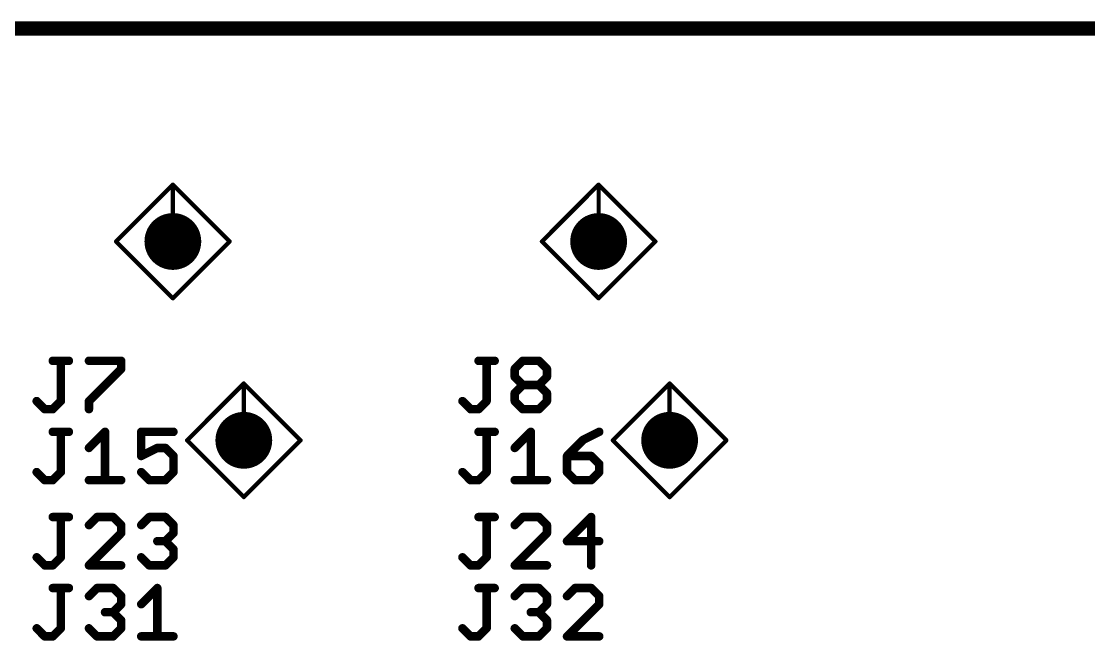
# Model space of a CAD drawing. Extents: x -84 to 54, y -45 to 6.
# Drawn here: x -34.97 to -15.87, y -5.11 to 5.97 of the extents above; entities that cross this region are included whole.
import ezdxf

# ---------------------------------------------------------------- set-up
doc = ezdxf.new("R2010")
doc.units = 0
for name, color, linetype in [('144', 253, 'CONTINUOUS'), ('18', 92, 'CONTINUOUS'), ('20', 7, 'CONTINUOUS'), ('25', 253, 'CONTINUOUS')]:
    doc.layers.add(name, color=color, linetype=linetype)

# ---------------------------------------------------------------- blocks, each defined once
blk = doc.blocks.new('ROUNDV')
at = {"const_width": 0.5}
blk.add_lwpolyline([(0, -0.25, 1), (0, 0.25, 1), (0, -0.25)], format="xyb", dxfattribs=at)

msp = doc.modelspace()

# ---------------------------------------------------------------- linework, layer by layer
at = {"layer": '144', "const_width": 0.0762}
for points in [[(-32.258, 3.048), (-33.274, 2.032)], [(-32.258, 2.032), (-32.258, 3.048)], [(-31.242, 2.032), (-32.258, 3.048)], [(-24.638, 3.048), (-25.654, 2.032)], [(-24.638, 2.032), (-24.638, 3.048)], [(-23.622, 2.032), (-24.638, 3.048)], [(-33.274, 2.032), (-32.258, 1.016)], [(-32.258, 1.016), (-31.242, 2.032)], [(-25.654, 2.032), (-24.638, 1.016)], [(-24.638, 1.016), (-23.622, 2.032)], [(-30.988, -0.508), (-32.004, -1.524)], [(-30.988, -1.524), (-30.988, -0.508)], [(-29.972, -1.524), (-30.988, -0.508)], [(-23.368, -0.508), (-24.384, -1.524)], [(-23.368, -1.524), (-23.368, -0.508)], [(-22.352, -1.524), (-23.368, -0.508)], [(-32.004, -1.524), (-30.988, -2.54)], [(-30.988, -2.54), (-29.972, -1.524)], [(-24.384, -1.524), (-23.368, -2.54)], [(-23.368, -2.54), (-22.352, -1.524)]]:
    msp.add_lwpolyline(points, dxfattribs=at)
at = {"layer": '144', "const_width": 0.0381}
for points in [[(-32.239, 3.048, 1), (-32.2771, 3.048)], [(-32.2445, 3.0615, 1), (-32.2715, 3.0345)], [(-32.2445, 3.0345, 1), (-32.2715, 3.0615)], [(-24.619, 3.048, 1), (-24.6571, 3.048)], [(-24.6245, 3.0615, 1), (-24.6515, 3.0345)], [(-24.6245, 3.0345, 1), (-24.6515, 3.0615)], [(-33.2605, 2.0455, 1), (-33.2875, 2.0185)], [(-33.2875, 2.0455, 1), (-33.2605, 2.0185)], [(-32.2771, 2.032, 1), (-32.239, 2.032)], [(-31.2285, 2.0185, 1), (-31.2555, 2.0455)], [(-31.2555, 2.0185, 1), (-31.2285, 2.0455)], [(-25.6405, 2.0455, 1), (-25.6675, 2.0185)], [(-25.6675, 2.0455, 1), (-25.6405, 2.0185)], [(-24.6571, 2.032, 1), (-24.619, 2.032)], [(-23.6085, 2.0185, 1), (-23.6355, 2.0455)], [(-23.6355, 2.0185, 1), (-23.6085, 2.0455)], [(-32.2715, 1.0295, 1), (-32.2445, 1.0025)], [(-32.2715, 1.0025, 1), (-32.2445, 1.0295)], [(-24.6515, 1.0295, 1), (-24.6245, 1.0025)], [(-24.6515, 1.0025, 1), (-24.6245, 1.0295)], [(-30.969, -0.508, 1), (-31.0071, -0.508)], [(-30.9745, -0.4945, 1), (-31.0015, -0.5215)], [(-30.9745, -0.5215, 1), (-31.0015, -0.4945)], [(-23.349, -0.508, 1), (-23.3871, -0.508)], [(-23.3545, -0.4945, 1), (-23.3815, -0.5215)], [(-23.3545, -0.5215, 1), (-23.3815, -0.4945)], [(-31.9905, -1.5105, 1), (-32.0175, -1.5375)], [(-32.0175, -1.5105, 1), (-31.9905, -1.5375)], [(-31.0071, -1.524, 1), (-30.969, -1.524)], [(-29.9585, -1.5375, 1), (-29.9855, -1.5105)], [(-29.9855, -1.5375, 1), (-29.9585, -1.5105)], [(-24.3705, -1.5105, 1), (-24.3975, -1.5375)], [(-24.3975, -1.5105, 1), (-24.3705, -1.5375)], [(-23.3871, -1.524, 1), (-23.349, -1.524)], [(-22.3385, -1.5375, 1), (-22.3655, -1.5105)], [(-22.3655, -1.5375, 1), (-22.3385, -1.5105)], [(-31.0015, -2.5265, 1), (-30.9745, -2.5535)], [(-31.0015, -2.5535, 1), (-30.9745, -2.5265)], [(-23.3815, -2.5265, 1), (-23.3545, -2.5535)], [(-23.3815, -2.5535, 1), (-23.3545, -2.5265)]]:
    msp.add_lwpolyline(points, format="xyb", dxfattribs=at)
at = {"layer": '20', "const_width": 0.254}
msp.add_lwpolyline([(-83.82, 5.842), (10.922, 5.842)], dxfattribs=at)
at = {"layer": '25', "const_width": 0.1524}
for points in [[(-34.4068, -0.1024), (-34.1187, -0.1024)], [(-34.2628, -0.8227), (-34.2628, -0.1024)], [(-33.7594, -0.1024), (-33.1832, -0.1024)], [(-33.1832, -0.2465), (-33.7594, -0.8227)], [(-33.1832, -0.1024), (-33.1832, -0.2465)], [(-26.7868, -0.1024), (-26.4987, -0.1024)], [(-26.6428, -0.8227), (-26.6428, -0.1024)], [(-26.1394, -0.2465), (-25.9954, -0.1024)], [(-26.1394, -0.3905), (-26.1394, -0.2465)], [(-25.9954, -0.1024), (-25.7073, -0.1024)], [(-25.7073, -0.1024), (-25.5632, -0.2465)], [(-25.5632, -0.2465), (-25.5632, -0.3905)], [(-25.9954, -0.5346), (-26.1394, -0.3905)], [(-25.5632, -0.3905), (-25.7073, -0.5346)], [(-26.1394, -0.6786), (-25.9954, -0.5346)], [(-25.9954, -0.5346), (-25.7073, -0.5346)], [(-25.7073, -0.5346), (-25.5632, -0.6786)], [(-34.6949, -0.8227), (-34.5509, -0.9667)], [(-34.4068, -0.9667), (-34.2628, -0.8227)], [(-33.7594, -0.8227), (-33.7594, -0.9667)], [(-27.0749, -0.8227), (-26.9309, -0.9667)], [(-26.7868, -0.9667), (-26.6428, -0.8227)], [(-26.1394, -0.8227), (-26.1394, -0.6786)], [(-25.9954, -0.9667), (-26.1394, -0.8227)], [(-25.5632, -0.8227), (-25.7073, -0.9667)], [(-25.5632, -0.6786), (-25.5632, -0.8227)], [(-34.5509, -0.9667), (-34.4068, -0.9667)], [(-26.9309, -0.9667), (-26.7868, -0.9667)], [(-25.7073, -0.9667), (-25.9954, -0.9667)], [(-34.4068, -1.3724), (-34.1187, -1.3724)], [(-34.2628, -2.0927), (-34.2628, -1.3724)], [(-33.7594, -1.6605), (-33.4713, -1.3724)], [(-33.4713, -1.3724), (-33.4713, -2.2367)], [(-32.2477, -1.3724), (-32.8239, -1.3724)], [(-32.8239, -1.3724), (-32.8239, -1.8046)], [(-26.7868, -1.3724), (-26.4987, -1.3724)], [(-26.6428, -2.0927), (-26.6428, -1.3724)], [(-26.1394, -1.6605), (-25.8513, -1.3724)], [(-25.8513, -1.3724), (-25.8513, -2.2367)], [(-24.6277, -1.3724), (-24.9158, -1.5165)], [(-24.9158, -1.5165), (-25.2039, -1.8046)], [(-32.8239, -1.8046), (-32.5358, -1.6605)], [(-32.5358, -1.6605), (-32.3918, -1.6605)], [(-32.3918, -1.6605), (-32.2477, -1.8046)], [(-32.2477, -1.8046), (-32.2477, -2.0927)], [(-25.2039, -1.8046), (-25.2039, -2.0927)], [(-24.7718, -1.8046), (-25.2039, -1.8046)], [(-24.6277, -1.9486), (-24.7718, -1.8046)], [(-24.6277, -2.0927), (-24.6277, -1.9486)], [(-34.6949, -2.0927), (-34.5509, -2.2367)], [(-34.4068, -2.2367), (-34.2628, -2.0927)], [(-32.6799, -2.2367), (-32.8239, -2.0927)], [(-32.2477, -2.0927), (-32.3918, -2.2367)], [(-27.0749, -2.0927), (-26.9309, -2.2367)], [(-26.7868, -2.2367), (-26.6428, -2.0927)], [(-25.2039, -2.0927), (-25.0599, -2.2367)], [(-24.7718, -2.2367), (-24.6277, -2.0927)], [(-34.5509, -2.2367), (-34.4068, -2.2367)], [(-33.7594, -2.2367), (-33.1832, -2.2367)], [(-32.3918, -2.2367), (-32.6799, -2.2367)], [(-26.9309, -2.2367), (-26.7868, -2.2367)], [(-26.1394, -2.2367), (-25.5632, -2.2367)], [(-25.0599, -2.2367), (-24.7718, -2.2367)], [(-34.4068, -2.8964), (-34.1187, -2.8964)], [(-34.2628, -3.6167), (-34.2628, -2.8964)], [(-33.6154, -2.8964), (-33.7594, -3.0405)], [(-33.3273, -2.8964), (-33.6154, -2.8964)], [(-33.1832, -3.0405), (-33.3273, -2.8964)], [(-32.8239, -3.0405), (-32.6799, -2.8964)], [(-32.6799, -2.8964), (-32.3918, -2.8964)], [(-32.3918, -2.8964), (-32.2477, -3.0405)], [(-26.7868, -2.8964), (-26.4987, -2.8964)], [(-26.6428, -3.6167), (-26.6428, -2.8964)], [(-25.9954, -2.8964), (-26.1394, -3.0405)], [(-25.7073, -2.8964), (-25.9954, -2.8964)], [(-25.5632, -3.0405), (-25.7073, -2.8964)], [(-24.7718, -2.8964), (-25.2039, -3.3286)], [(-24.7718, -3.7607), (-24.7718, -2.8964)], [(-33.1832, -3.1845), (-33.1832, -3.0405)], [(-32.2477, -3.0405), (-32.2477, -3.1845)], [(-25.5632, -3.1845), (-25.5632, -3.0405)], [(-33.7594, -3.7607), (-33.1832, -3.1845)], [(-32.2477, -3.1845), (-32.3918, -3.3286)], [(-26.1394, -3.7607), (-25.5632, -3.1845)], [(-32.3918, -3.3286), (-32.5358, -3.3286)], [(-32.3918, -3.3286), (-32.2477, -3.4726)], [(-32.2477, -3.4726), (-32.2477, -3.6167)], [(-25.2039, -3.3286), (-24.6277, -3.3286)], [(-34.6949, -3.6167), (-34.5509, -3.7607)], [(-34.4068, -3.7607), (-34.2628, -3.6167)], [(-32.6799, -3.7607), (-32.8239, -3.6167)], [(-32.2477, -3.6167), (-32.3918, -3.7607)], [(-27.0749, -3.6167), (-26.9309, -3.7607)], [(-26.7868, -3.7607), (-26.6428, -3.6167)], [(-34.5509, -3.7607), (-34.4068, -3.7607)], [(-33.1832, -3.7607), (-33.7594, -3.7607)], [(-32.3918, -3.7607), (-32.6799, -3.7607)], [(-26.9309, -3.7607), (-26.7868, -3.7607)], [(-25.5632, -3.7607), (-26.1394, -3.7607)], [(-34.4068, -4.1664), (-34.1187, -4.1664)], [(-34.2628, -4.8867), (-34.2628, -4.1664)], [(-33.7594, -4.3105), (-33.6154, -4.1664)], [(-33.6154, -4.1664), (-33.3273, -4.1664)], [(-33.3273, -4.1664), (-33.1832, -4.3105)], [(-32.8239, -4.4545), (-32.5358, -4.1664)], [(-32.5358, -4.1664), (-32.5358, -5.0307)], [(-26.7868, -4.1664), (-26.4987, -4.1664)], [(-26.6428, -4.8867), (-26.6428, -4.1664)], [(-26.1394, -4.3105), (-25.9954, -4.1664)], [(-25.9954, -4.1664), (-25.7073, -4.1664)], [(-25.7073, -4.1664), (-25.5632, -4.3105)], [(-25.0599, -4.1664), (-25.2039, -4.3105)], [(-24.7718, -4.1664), (-25.0599, -4.1664)], [(-24.6277, -4.3105), (-24.7718, -4.1664)], [(-33.1832, -4.4545), (-33.3273, -4.5986)], [(-33.1832, -4.3105), (-33.1832, -4.4545)], [(-25.5632, -4.4545), (-25.7073, -4.5986)], [(-25.5632, -4.3105), (-25.5632, -4.4545)], [(-25.2039, -5.0307), (-24.6277, -4.4545)], [(-24.6277, -4.4545), (-24.6277, -4.3105)], [(-33.3273, -4.5986), (-33.4713, -4.5986)], [(-33.3273, -4.5986), (-33.1832, -4.7426)], [(-25.7073, -4.5986), (-25.8513, -4.5986)], [(-25.7073, -4.5986), (-25.5632, -4.7426)], [(-33.1832, -4.7426), (-33.1832, -4.8867)], [(-25.5632, -4.7426), (-25.5632, -4.8867)], [(-34.6949, -4.8867), (-34.5509, -5.0307)], [(-34.5509, -5.0307), (-34.4068, -5.0307)], [(-34.4068, -5.0307), (-34.2628, -4.8867)], [(-33.6154, -5.0307), (-33.7594, -4.8867)], [(-33.3273, -5.0307), (-33.6154, -5.0307)], [(-33.1832, -4.8867), (-33.3273, -5.0307)], [(-32.8239, -5.0307), (-32.2477, -5.0307)], [(-27.0749, -4.8867), (-26.9309, -5.0307)], [(-26.9309, -5.0307), (-26.7868, -5.0307)], [(-26.7868, -5.0307), (-26.6428, -4.8867)], [(-25.9954, -5.0307), (-26.1394, -4.8867)], [(-25.7073, -5.0307), (-25.9954, -5.0307)], [(-25.5632, -4.8867), (-25.7073, -5.0307)], [(-24.6277, -5.0307), (-25.2039, -5.0307)]]:
    msp.add_lwpolyline(points, dxfattribs=at)
at = {"layer": '25', "const_width": 0.0762}
for points in [[(-34.4068, -0.0643, 1), (-34.4068, -0.1405)], [(-34.2247, -0.1024, 1), (-34.3009, -0.1024)], [(-34.1187, -0.1405, 1), (-34.1187, -0.0643)], [(-33.7594, -0.0643, 1), (-33.7594, -0.1405)], [(-33.1451, -0.1024, 1), (-33.2213, -0.1024)], [(-33.1563, -0.2734, 1), (-33.2101, -0.2196)], [(-33.1832, -0.1405, 1), (-33.1832, -0.0643)], [(-26.7868, -0.0643, 1), (-26.7868, -0.1405)], [(-26.6047, -0.1024, 1), (-26.6809, -0.1024)], [(-26.4987, -0.1405, 1), (-26.4987, -0.0643)], [(-26.1013, -0.2465, 1), (-26.1775, -0.2465)], [(-26.1664, -0.2196, 1), (-26.1124, -0.2734)], [(-25.9954, -0.0643, 1), (-25.9954, -0.1405)], [(-25.9684, -0.1293, 1), (-26.0224, -0.0755)], [(-25.6804, -0.0755, 1), (-25.7342, -0.1293)], [(-25.7073, -0.1405, 1), (-25.7073, -0.0643)], [(-25.5251, -0.2465, 1), (-25.6013, -0.2465)], [(-25.5901, -0.2734, 1), (-25.5363, -0.2196)], [(-33.2213, -0.2465, 1), (-33.1451, -0.2465)], [(-26.1124, -0.3636, 1), (-26.1664, -0.4174)], [(-26.1775, -0.3905, 1), (-26.1013, -0.3905)], [(-25.6013, -0.3905, 1), (-25.5251, -0.3905)], [(-25.5363, -0.4174, 1), (-25.5901, -0.3636)], [(-25.9954, -0.4965, 1), (-25.9954, -0.5727)], [(-26.0224, -0.5615, 1), (-25.9684, -0.5077)], [(-25.9685, -0.5615, 1), (-26.0223, -0.5077)], [(-25.6804, -0.5076, 1), (-25.7342, -0.5616)], [(-25.7342, -0.5077, 1), (-25.6804, -0.5615)], [(-25.7073, -0.5727, 1), (-25.7073, -0.4965)], [(-34.668, -0.7958, 1), (-34.7218, -0.8496)], [(-34.2359, -0.8496, 1), (-34.2897, -0.7958)], [(-33.7213, -0.8227, 1), (-33.7975, -0.8227)], [(-33.7863, -0.7958, 1), (-33.7325, -0.8496)], [(-27.048, -0.7958, 1), (-27.1018, -0.8496)], [(-26.6159, -0.8496, 1), (-26.6697, -0.7958)], [(-26.1013, -0.6786, 1), (-26.1775, -0.6786)], [(-26.1663, -0.6517, 1), (-26.1125, -0.7055)], [(-26.1125, -0.7958, 1), (-26.1663, -0.8496)], [(-25.5251, -0.6786, 1), (-25.6013, -0.6786)], [(-25.5901, -0.7056, 1), (-25.5363, -0.6516)], [(-25.5363, -0.8497, 1), (-25.5901, -0.7957)], [(-34.5509, -0.9286, 1), (-34.5509, -1.0048)], [(-34.5778, -0.9936, 1), (-34.524, -0.9398)], [(-34.4337, -0.9398, 1), (-34.3799, -0.9936)], [(-34.4068, -1.0048, 1), (-34.4068, -0.9286)], [(-34.3009, -0.8227, 1), (-34.2247, -0.8227)], [(-33.7975, -0.9667, 1), (-33.7213, -0.9667)], [(-26.9309, -0.9286, 1), (-26.9309, -1.0048)], [(-26.9578, -0.9936, 1), (-26.904, -0.9398)], [(-26.8137, -0.9398, 1), (-26.7599, -0.9936)], [(-26.7868, -1.0048, 1), (-26.7868, -0.9286)], [(-26.6809, -0.8227, 1), (-26.6047, -0.8227)], [(-26.1775, -0.8227, 1), (-26.1013, -0.8227)], [(-25.9954, -0.9286, 1), (-25.9954, -1.0048)], [(-26.0223, -0.9936, 1), (-25.9685, -0.9398)], [(-25.7342, -0.9397, 1), (-25.6804, -0.9937)], [(-25.7073, -1.0048, 1), (-25.7073, -0.9286)], [(-25.6013, -0.8227, 1), (-25.5251, -0.8227)], [(-34.4068, -1.3343, 1), (-34.4068, -1.4105)], [(-34.2247, -1.3724, 1), (-34.3009, -1.3724)], [(-34.1187, -1.4105, 1), (-34.1187, -1.3343)], [(-33.4332, -1.3724, 1), (-33.5094, -1.3724)], [(-33.4444, -1.3993, 1), (-33.4982, -1.3455)], [(-32.8239, -1.3343, 1), (-32.8239, -1.4105)], [(-32.7858, -1.3724, 1), (-32.862, -1.3724)], [(-32.2477, -1.4105, 1), (-32.2477, -1.3343)], [(-26.7868, -1.3343, 1), (-26.7868, -1.4105)], [(-26.6047, -1.3724, 1), (-26.6809, -1.3724)], [(-26.4987, -1.4105, 1), (-26.4987, -1.3343)], [(-25.8132, -1.3724, 1), (-25.8894, -1.3724)], [(-25.8244, -1.3993, 1), (-25.8782, -1.3455)], [(-24.6107, -1.4065, 1), (-24.6447, -1.3383)], [(-24.9328, -1.4824, 1), (-24.8988, -1.5506)], [(-24.8889, -1.5434, 1), (-24.9427, -1.4896)], [(-33.7863, -1.6336, 1), (-33.7325, -1.6874)], [(-32.5358, -1.6224, 1), (-32.5358, -1.6986)], [(-32.5188, -1.6946, 1), (-32.5528, -1.6264)], [(-32.3649, -1.6336, 1), (-32.4187, -1.6874)], [(-32.3918, -1.6986, 1), (-32.3918, -1.6224)], [(-26.1663, -1.6336, 1), (-26.1125, -1.6874)], [(-32.8409, -1.7705, 1), (-32.8069, -1.8387)], [(-32.862, -1.8046, 1), (-32.7858, -1.8046)], [(-32.2096, -1.8046, 1), (-32.2858, -1.8046)], [(-32.2746, -1.8315, 1), (-32.2208, -1.7777)], [(-25.1658, -1.8046, 1), (-25.242, -1.8046)], [(-25.2039, -1.7665, 1), (-25.2039, -1.8427)], [(-25.2308, -1.7777, 1), (-25.177, -1.8315)], [(-24.7449, -1.7776, 1), (-24.7987, -1.8316)], [(-24.7718, -1.8427, 1), (-24.7718, -1.7665)], [(-24.5896, -1.9486, 1), (-24.6658, -1.9486)], [(-24.6546, -1.9756, 1), (-24.6008, -1.9216)], [(-34.668, -2.0658, 1), (-34.7218, -2.1196)], [(-34.3009, -2.0927, 1), (-34.2247, -2.0927)], [(-34.2359, -2.1196, 1), (-34.2897, -2.0658)], [(-32.797, -2.0658, 1), (-32.8508, -2.1196)], [(-32.2858, -2.0927, 1), (-32.2096, -2.0927)], [(-32.2208, -2.1197, 1), (-32.2746, -2.0657)], [(-27.048, -2.0658, 1), (-27.1018, -2.1196)], [(-26.6809, -2.0927, 1), (-26.6047, -2.0927)], [(-26.6159, -2.1196, 1), (-26.6697, -2.0658)], [(-25.242, -2.0927, 1), (-25.1658, -2.0927)], [(-25.177, -2.0658, 1), (-25.2308, -2.1196)], [(-24.6658, -2.0927, 1), (-24.5896, -2.0927)], [(-24.6008, -2.1197, 1), (-24.6546, -2.0657)], [(-34.5509, -2.1986, 1), (-34.5509, -2.2748)], [(-34.5778, -2.2636, 1), (-34.524, -2.2098)], [(-34.4337, -2.2098, 1), (-34.3799, -2.2636)], [(-34.4068, -2.2748, 1), (-34.4068, -2.1986)], [(-33.7594, -2.1986, 1), (-33.7594, -2.2748)], [(-33.5094, -2.2367, 1), (-33.4332, -2.2367)], [(-33.1832, -2.2748, 1), (-33.1832, -2.1986)], [(-32.6799, -2.1986, 1), (-32.6799, -2.2748)], [(-32.7068, -2.2636, 1), (-32.653, -2.2098)], [(-32.4187, -2.2097, 1), (-32.3649, -2.2637)], [(-32.3918, -2.2748, 1), (-32.3918, -2.1986)], [(-26.9309, -2.1986, 1), (-26.9309, -2.2748)], [(-26.9578, -2.2636, 1), (-26.904, -2.2098)], [(-26.8137, -2.2098, 1), (-26.7599, -2.2636)], [(-26.7868, -2.2748, 1), (-26.7868, -2.1986)], [(-26.1394, -2.1986, 1), (-26.1394, -2.2748)], [(-25.8894, -2.2367, 1), (-25.8132, -2.2367)], [(-25.5632, -2.2748, 1), (-25.5632, -2.1986)], [(-25.0599, -2.1986, 1), (-25.0599, -2.2748)], [(-25.0868, -2.2636, 1), (-25.033, -2.2098)], [(-24.7987, -2.2097, 1), (-24.7449, -2.2637)], [(-24.7718, -2.2748, 1), (-24.7718, -2.1986)], [(-34.4068, -2.8583, 1), (-34.4068, -2.9345)], [(-34.2247, -2.8964, 1), (-34.3009, -2.8964)], [(-34.1187, -2.9345, 1), (-34.1187, -2.8583)], [(-33.6154, -2.8583, 1), (-33.6154, -2.9345)], [(-33.5884, -2.9233, 1), (-33.6424, -2.8695)], [(-33.3004, -2.8695, 1), (-33.3542, -2.9233)], [(-33.3273, -2.9345, 1), (-33.3273, -2.8583)], [(-32.6799, -2.8583, 1), (-32.6799, -2.9345)], [(-32.6529, -2.9233, 1), (-32.7069, -2.8695)], [(-32.3649, -2.8695, 1), (-32.4187, -2.9233)], [(-32.3918, -2.9345, 1), (-32.3918, -2.8583)], [(-26.7868, -2.8583, 1), (-26.7868, -2.9345)], [(-26.6047, -2.8964, 1), (-26.6809, -2.8964)], [(-26.4987, -2.9345, 1), (-26.4987, -2.8583)], [(-25.9954, -2.8583, 1), (-25.9954, -2.9345)], [(-25.9684, -2.9233, 1), (-26.0224, -2.8695)], [(-25.6804, -2.8695, 1), (-25.7342, -2.9233)], [(-25.7073, -2.9345, 1), (-25.7073, -2.8583)], [(-24.7337, -2.8964, 1), (-24.8099, -2.8964)], [(-24.7449, -2.9233, 1), (-24.7987, -2.8695)], [(-33.7864, -3.0136, 1), (-33.7324, -3.0674)], [(-33.1451, -3.0405, 1), (-33.2213, -3.0405)], [(-33.2101, -3.0674, 1), (-33.1563, -3.0136)], [(-32.8509, -3.0136, 1), (-32.7969, -3.0674)], [(-32.2096, -3.0405, 1), (-32.2858, -3.0405)], [(-32.2746, -3.0674, 1), (-32.2208, -3.0136)], [(-26.1664, -3.0136, 1), (-26.1124, -3.0674)], [(-25.5251, -3.0405, 1), (-25.6013, -3.0405)], [(-25.5901, -3.0674, 1), (-25.5363, -3.0136)], [(-33.2213, -3.1845, 1), (-33.1451, -3.1845)], [(-33.1563, -3.2114, 1), (-33.2101, -3.1576)], [(-32.2858, -3.1845, 1), (-32.2096, -3.1845)], [(-32.2208, -3.2114, 1), (-32.2746, -3.1576)], [(-25.6013, -3.1845, 1), (-25.5251, -3.1845)], [(-25.5363, -3.2114, 1), (-25.5901, -3.1576)], [(-32.5358, -3.2905, 1), (-32.5358, -3.3667)], [(-32.3649, -3.3016, 1), (-32.4187, -3.3556)], [(-32.4187, -3.3017, 1), (-32.3649, -3.3555)], [(-32.3918, -3.3667, 1), (-32.3918, -3.2905)], [(-32.2096, -3.4726, 1), (-32.2858, -3.4726)], [(-32.2746, -3.4996, 1), (-32.2208, -3.4456)], [(-25.2039, -3.2905, 1), (-25.2039, -3.3667)], [(-25.2308, -3.3017, 1), (-25.177, -3.3555)], [(-24.6277, -3.3667, 1), (-24.6277, -3.2905)], [(-34.668, -3.5898, 1), (-34.7218, -3.6436)], [(-34.3009, -3.6167, 1), (-34.2247, -3.6167)], [(-34.2359, -3.6436, 1), (-34.2897, -3.5898)], [(-32.797, -3.5898, 1), (-32.8508, -3.6436)], [(-32.2858, -3.6167, 1), (-32.2096, -3.6167)], [(-32.2208, -3.6437, 1), (-32.2746, -3.5897)], [(-27.048, -3.5898, 1), (-27.1018, -3.6436)], [(-26.6809, -3.6167, 1), (-26.6047, -3.6167)], [(-26.6159, -3.6436, 1), (-26.6697, -3.5898)], [(-34.5509, -3.7226, 1), (-34.5509, -3.7988)], [(-34.5778, -3.7876, 1), (-34.524, -3.7338)], [(-34.4337, -3.7338, 1), (-34.3799, -3.7876)], [(-34.4068, -3.7988, 1), (-34.4068, -3.7226)], [(-33.7594, -3.7226, 1), (-33.7594, -3.7988)], [(-33.7863, -3.7338, 1), (-33.7325, -3.7876)], [(-33.1832, -3.7988, 1), (-33.1832, -3.7226)], [(-32.6799, -3.7226, 1), (-32.6799, -3.7988)], [(-32.7068, -3.7876, 1), (-32.653, -3.7338)], [(-32.4187, -3.7337, 1), (-32.3649, -3.7877)], [(-32.3918, -3.7988, 1), (-32.3918, -3.7226)], [(-26.9309, -3.7226, 1), (-26.9309, -3.7988)], [(-26.9578, -3.7876, 1), (-26.904, -3.7338)], [(-26.8137, -3.7338, 1), (-26.7599, -3.7876)], [(-26.7868, -3.7988, 1), (-26.7868, -3.7226)], [(-26.1394, -3.7226, 1), (-26.1394, -3.7988)], [(-26.1663, -3.7338, 1), (-26.1125, -3.7876)], [(-25.5632, -3.7988, 1), (-25.5632, -3.7226)], [(-24.8099, -3.7607, 1), (-24.7337, -3.7607)], [(-34.4068, -4.1283, 1), (-34.4068, -4.2045)], [(-34.2247, -4.1664, 1), (-34.3009, -4.1664)], [(-34.1187, -4.2045, 1), (-34.1187, -4.1283)], [(-33.6154, -4.1283, 1), (-33.6154, -4.2045)], [(-33.5884, -4.1933, 1), (-33.6424, -4.1395)], [(-33.3004, -4.1395, 1), (-33.3542, -4.1933)], [(-33.3273, -4.2045, 1), (-33.3273, -4.1283)], [(-32.4977, -4.1664, 1), (-32.5739, -4.1664)], [(-32.5089, -4.1933, 1), (-32.5627, -4.1395)], [(-26.7868, -4.1283, 1), (-26.7868, -4.2045)], [(-26.6047, -4.1664, 1), (-26.6809, -4.1664)], [(-26.4987, -4.2045, 1), (-26.4987, -4.1283)], [(-25.9954, -4.1283, 1), (-25.9954, -4.2045)], [(-25.9684, -4.1933, 1), (-26.0224, -4.1395)], [(-25.6804, -4.1395, 1), (-25.7342, -4.1933)], [(-25.7073, -4.2045, 1), (-25.7073, -4.1283)], [(-25.0599, -4.1283, 1), (-25.0599, -4.2045)], [(-25.0329, -4.1933, 1), (-25.0869, -4.1395)], [(-24.7449, -4.1395, 1), (-24.7987, -4.1933)], [(-24.7718, -4.2045, 1), (-24.7718, -4.1283)], [(-33.7864, -4.2836, 1), (-33.7324, -4.3374)], [(-33.1451, -4.3105, 1), (-33.2213, -4.3105)], [(-33.2101, -4.3374, 1), (-33.1563, -4.2836)], [(-33.1563, -4.4814, 1), (-33.2101, -4.4276)], [(-32.8508, -4.4276, 1), (-32.797, -4.4814)], [(-26.1664, -4.2836, 1), (-26.1124, -4.3374)], [(-25.5251, -4.3105, 1), (-25.6013, -4.3105)], [(-25.5901, -4.3374, 1), (-25.5363, -4.2836)], [(-25.5363, -4.4814, 1), (-25.5901, -4.4276)], [(-25.2309, -4.2836, 1), (-25.1769, -4.3374)], [(-24.5896, -4.3105, 1), (-24.6658, -4.3105)], [(-24.6546, -4.3374, 1), (-24.6008, -4.2836)], [(-24.6008, -4.4814, 1), (-24.6546, -4.4276)], [(-33.4713, -4.5605, 1), (-33.4713, -4.6367)], [(-33.3004, -4.5716, 1), (-33.3542, -4.6256)], [(-33.3542, -4.5717, 1), (-33.3004, -4.6255)], [(-33.3273, -4.6367, 1), (-33.3273, -4.5605)], [(-33.2213, -4.4545, 1), (-33.1451, -4.4545)], [(-25.8513, -4.5605, 1), (-25.8513, -4.6367)], [(-25.6804, -4.5716, 1), (-25.7342, -4.6256)], [(-25.7342, -4.5717, 1), (-25.6804, -4.6255)], [(-25.7073, -4.6367, 1), (-25.7073, -4.5605)], [(-25.6013, -4.4545, 1), (-25.5251, -4.4545)], [(-24.6658, -4.4545, 1), (-24.5896, -4.4545)], [(-33.1451, -4.7426, 1), (-33.2213, -4.7426)], [(-33.2101, -4.7696, 1), (-33.1563, -4.7156)], [(-25.5251, -4.7426, 1), (-25.6013, -4.7426)], [(-25.5901, -4.7696, 1), (-25.5363, -4.7156)], [(-34.668, -4.8598, 1), (-34.7218, -4.9136)], [(-34.5509, -4.9926, 1), (-34.5509, -5.0688)], [(-34.5778, -5.0576, 1), (-34.524, -5.0038)], [(-34.4337, -5.0038, 1), (-34.3799, -5.0576)], [(-34.4068, -5.0688, 1), (-34.4068, -4.9926)], [(-34.3009, -4.8867, 1), (-34.2247, -4.8867)], [(-34.2359, -4.9136, 1), (-34.2897, -4.8598)], [(-33.7325, -4.8598, 1), (-33.7863, -4.9136)], [(-33.6154, -4.9926, 1), (-33.6154, -5.0688)], [(-33.6423, -5.0576, 1), (-33.5885, -5.0038)], [(-33.3542, -5.0037, 1), (-33.3004, -5.0577)], [(-33.3273, -5.0688, 1), (-33.3273, -4.9926)], [(-33.2213, -4.8867, 1), (-33.1451, -4.8867)], [(-33.1563, -4.9137, 1), (-33.2101, -4.8597)], [(-32.8239, -4.9926, 1), (-32.8239, -5.0688)], [(-32.2477, -5.0688, 1), (-32.2477, -4.9926)], [(-27.048, -4.8598, 1), (-27.1018, -4.9136)], [(-26.9309, -4.9926, 1), (-26.9309, -5.0688)], [(-26.9578, -5.0576, 1), (-26.904, -5.0038)], [(-26.8137, -5.0038, 1), (-26.7599, -5.0576)], [(-26.7868, -5.0688, 1), (-26.7868, -4.9926)], [(-26.6809, -4.8867, 1), (-26.6047, -4.8867)], [(-26.6159, -4.9136, 1), (-26.6697, -4.8598)], [(-26.1125, -4.8598, 1), (-26.1663, -4.9136)], [(-25.9954, -4.9926, 1), (-25.9954, -5.0688)], [(-26.0223, -5.0576, 1), (-25.9685, -5.0038)], [(-25.7342, -5.0037, 1), (-25.6804, -5.0577)], [(-25.7073, -5.0688, 1), (-25.7073, -4.9926)], [(-25.6013, -4.8867, 1), (-25.5251, -4.8867)], [(-25.5363, -4.9137, 1), (-25.5901, -4.8597)], [(-25.2039, -4.9926, 1), (-25.2039, -5.0688)], [(-25.2308, -5.0038, 1), (-25.177, -5.0576)], [(-24.6277, -5.0688, 1), (-24.6277, -4.9926)], [(-32.5739, -5.0307, 1), (-32.4977, -5.0307)]]:
    msp.add_lwpolyline(points, format="xyb", dxfattribs=at)

# ---------------------------------------------------------------- block references
at = {"layer": '18', "xscale": 1.016, "yscale": 1.016}
for p in [(-32.258, 2.032), (-24.638, 2.032), (-30.988, -1.524), (-23.368, -1.524)]:
    msp.add_blockref('ROUNDV', p, dxfattribs=at)

doc.saveas('drawing.dxf')
